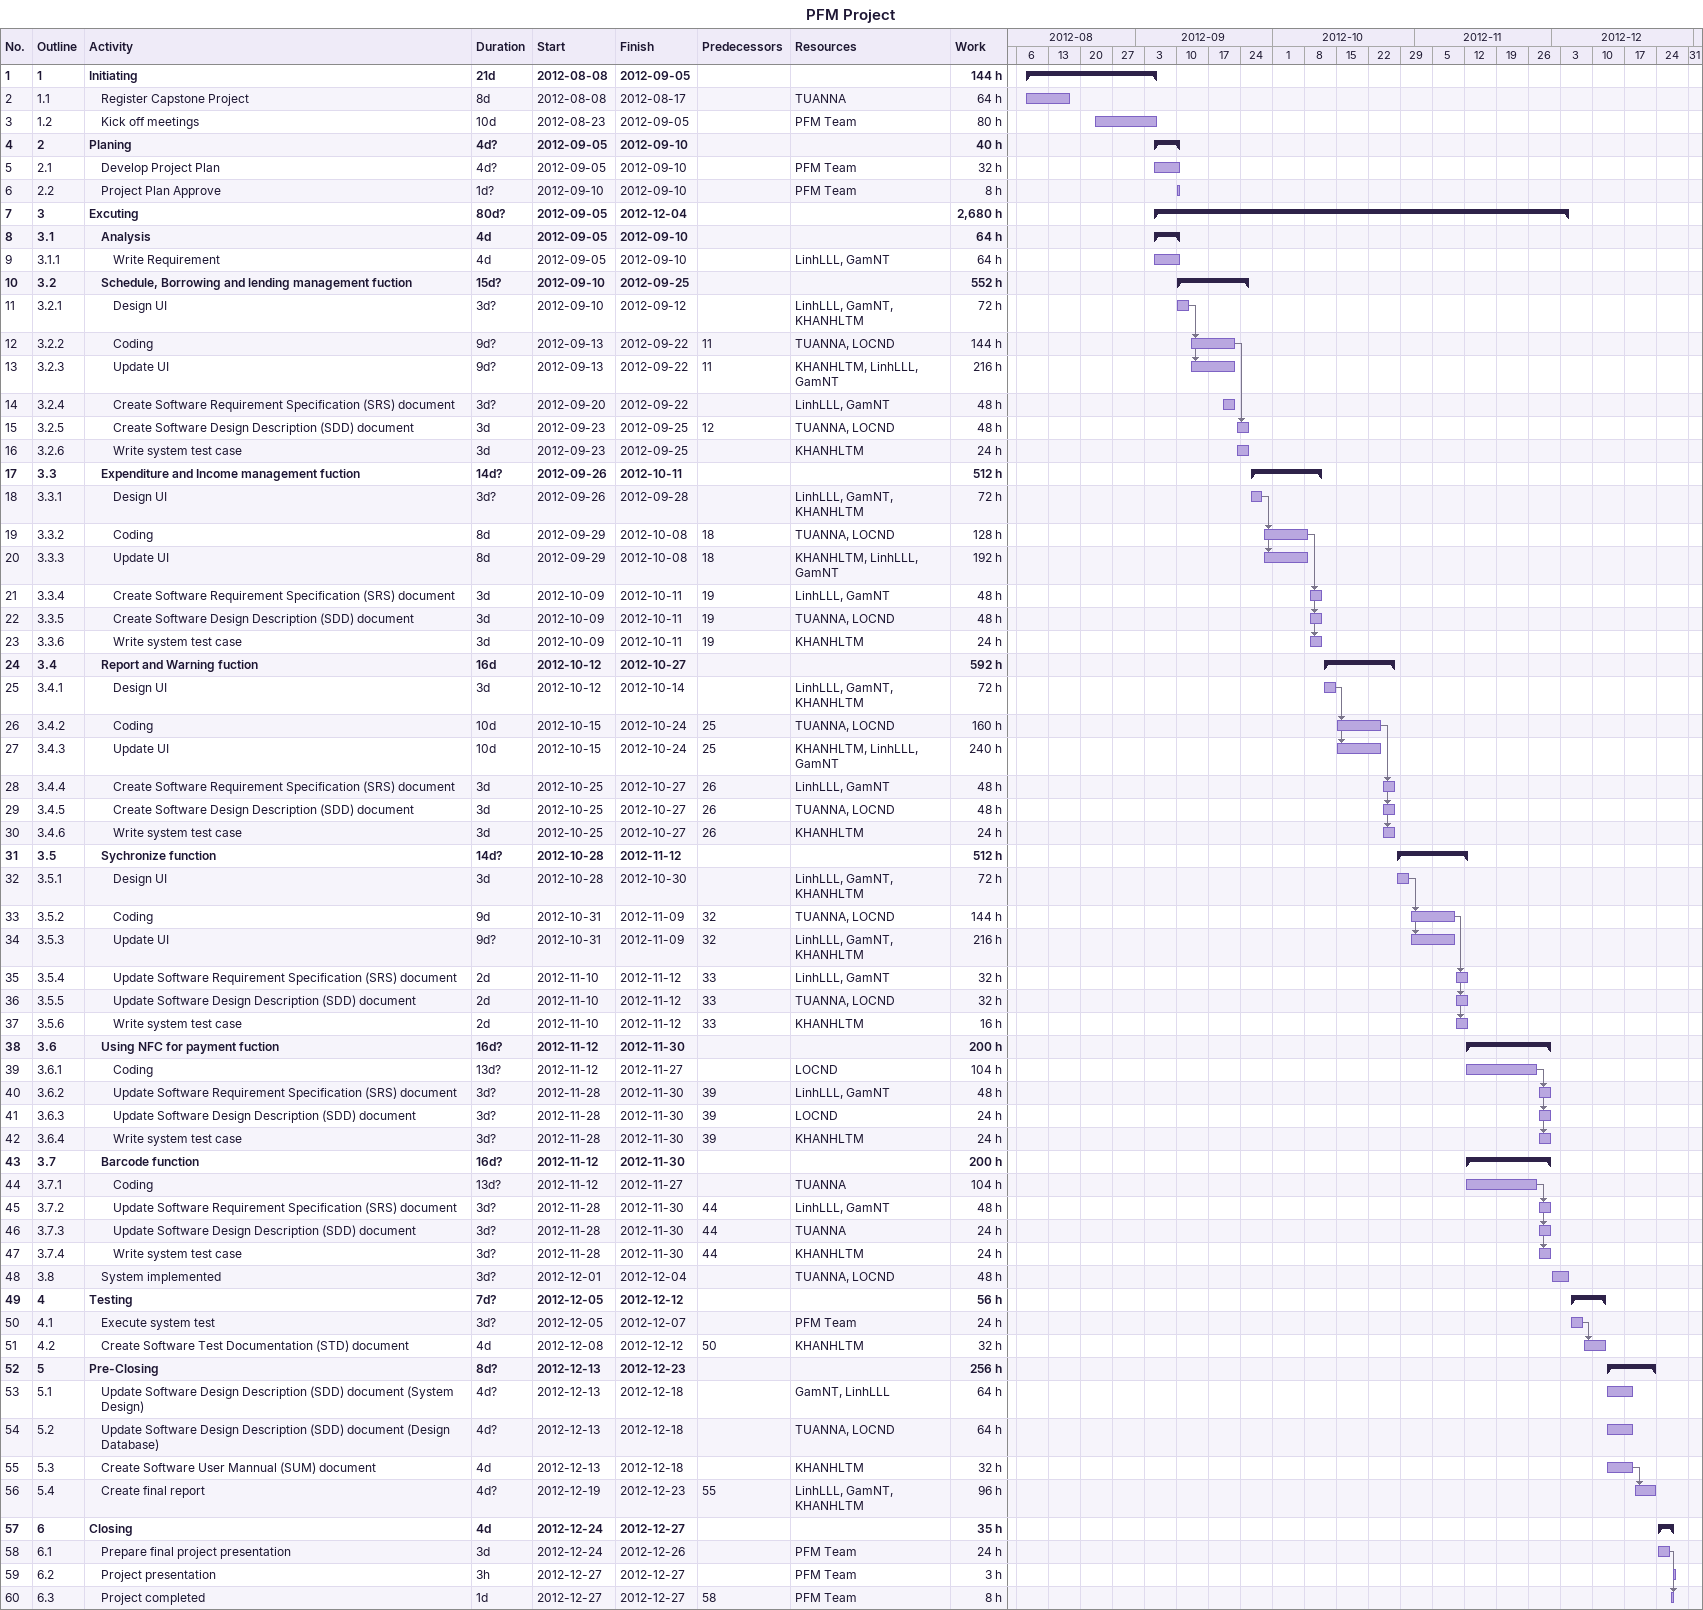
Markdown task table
PFM Project

| ID | WBS | Task | Duration | Start | Finish | Predecessors | Resources | Work (h) |
|---|---|---|---|---|---|---|---|---|
| 1 | 1 | **Initiating** | 21d | 2012-08-08 | 2012-09-05 |  |  | 144 |
| 2 | 1.1 | Register Capstone Project | 8d | 2012-08-08 | 2012-08-17 |  | TUANNA | 64 |
| 3 | 1.2 | Kick off meetings | 10d | 2012-08-23 | 2012-09-05 |  | PFM Team | 80 |
| 4 | 2 | **Planing** | 4d? | 2012-09-05 | 2012-09-10 |  |  | 40 |
| 5 | 2.1 | Develop Project Plan | 4d? | 2012-09-05 | 2012-09-10 |  | PFM Team | 32 |
| 6 | 2.2 | Project Plan Approve | 1d? | 2012-09-10 | 2012-09-10 |  | PFM Team | 8 |
| 7 | 3 | **Excuting** | 80d? | 2012-09-05 | 2012-12-04 |  |  | 2680 |
| 8 | 3.1 | **Analysis** | 4d | 2012-09-05 | 2012-09-10 |  |  | 64 |
| 9 | 3.1.1 | Write Requirement | 4d | 2012-09-05 | 2012-09-10 |  | LinhLLL, GamNT | 64 |
| 10 | 3.2 | **Schedule, Borrowing and lending management fuction** | 15d? | 2012-09-10 | 2012-09-25 |  |  | 552 |
| 11 | 3.2.1 | Design UI | 3d? | 2012-09-10 | 2012-09-12 |  | LinhLLL, GamNT, KHANHLTM | 72 |
| 12 | 3.2.2 | Coding | 9d? | 2012-09-13 | 2012-09-22 | 11 | TUANNA, LOCND | 144 |
| 13 | 3.2.3 | Update UI | 9d? | 2012-09-13 | 2012-09-22 | 11 | KHANHLTM, LinhLLL, GamNT | 216 |
| 14 | 3.2.4 | Create Software Requirement Specification (SRS) document | 3d? | 2012-09-20 | 2012-09-22 |  | LinhLLL, GamNT | 48 |
| 15 | 3.2.5 | Create Software Design Description (SDD) document | 3d | 2012-09-23 | 2012-09-25 | 12 | TUANNA, LOCND | 48 |
| 16 | 3.2.6 | Write system test case | 3d | 2012-09-23 | 2012-09-25 |  | KHANHLTM | 24 |
| 17 | 3.3 | **Expenditure and Income management fuction** | 14d? | 2012-09-26 | 2012-10-11 |  |  | 512 |
| 18 | 3.3.1 | Design UI | 3d? | 2012-09-26 | 2012-09-28 |  | LinhLLL, GamNT, KHANHLTM | 72 |
| 19 | 3.3.2 | Coding | 8d | 2012-09-29 | 2012-10-08 | 18 | TUANNA, LOCND | 128 |
| 20 | 3.3.3 | Update UI | 8d | 2012-09-29 | 2012-10-08 | 18 | KHANHLTM, LinhLLL, GamNT | 192 |
| 21 | 3.3.4 | Create Software Requirement Specification (SRS) document | 3d | 2012-10-09 | 2012-10-11 | 19 | LinhLLL, GamNT | 48 |
| 22 | 3.3.5 | Create Software Design Description (SDD) document | 3d | 2012-10-09 | 2012-10-11 | 19 | TUANNA, LOCND | 48 |
| 23 | 3.3.6 | Write system test case | 3d | 2012-10-09 | 2012-10-11 | 19 | KHANHLTM | 24 |
| 24 | 3.4 | **Report and Warning fuction** | 16d | 2012-10-12 | 2012-10-27 |  |  | 592 |
| 25 | 3.4.1 | Design UI | 3d | 2012-10-12 | 2012-10-14 |  | LinhLLL, GamNT, KHANHLTM | 72 |
| 26 | 3.4.2 | Coding | 10d | 2012-10-15 | 2012-10-24 | 25 | TUANNA, LOCND | 160 |
| 27 | 3.4.3 | Update UI | 10d | 2012-10-15 | 2012-10-24 | 25 | KHANHLTM, LinhLLL, GamNT | 240 |
| 28 | 3.4.4 | Create Software Requirement Specification (SRS) document | 3d | 2012-10-25 | 2012-10-27 | 26 | LinhLLL, GamNT | 48 |
| 29 | 3.4.5 | Create Software Design Description (SDD) document | 3d | 2012-10-25 | 2012-10-27 | 26 | TUANNA, LOCND | 48 |
| 30 | 3.4.6 | Write system test case | 3d | 2012-10-25 | 2012-10-27 | 26 | KHANHLTM | 24 |
| 31 | 3.5 | **Sychronize function** | 14d? | 2012-10-28 | 2012-11-12 |  |  | 512 |
| 32 | 3.5.1 | Design UI | 3d | 2012-10-28 | 2012-10-30 |  | LinhLLL, GamNT, KHANHLTM | 72 |
| 33 | 3.5.2 | Coding | 9d | 2012-10-31 | 2012-11-09 | 32 | TUANNA, LOCND | 144 |
| 34 | 3.5.3 | Update UI | 9d? | 2012-10-31 | 2012-11-09 | 32 | LinhLLL, GamNT, KHANHLTM | 216 |
| 35 | 3.5.4 | Update Software Requirement Specification (SRS) document | 2d | 2012-11-10 | 2012-11-12 | 33 | LinhLLL, GamNT | 32 |
| 36 | 3.5.5 | Update Software Design Description (SDD) document | 2d | 2012-11-10 | 2012-11-12 | 33 | TUANNA, LOCND | 32 |
| 37 | 3.5.6 | Write system test case | 2d | 2012-11-10 | 2012-11-12 | 33 | KHANHLTM | 16 |
| 38 | 3.6 | **Using NFC for payment fuction** | 16d? | 2012-11-12 | 2012-11-30 |  |  | 200 |
| 39 | 3.6.1 | Coding | 13d? | 2012-11-12 | 2012-11-27 |  | LOCND | 104 |
| 40 | 3.6.2 | Update Software Requirement Specification (SRS) document | 3d? | 2012-11-28 | 2012-11-30 | 39 | LinhLLL, GamNT | 48 |
| 41 | 3.6.3 | Update Software Design Description (SDD) document | 3d? | 2012-11-28 | 2012-11-30 | 39 | LOCND | 24 |
| 42 | 3.6.4 | Write system test case | 3d? | 2012-11-28 | 2012-11-30 | 39 | KHANHLTM | 24 |
| 43 | 3.7 | **Barcode function** | 16d? | 2012-11-12 | 2012-11-30 |  |  | 200 |
| 44 | 3.7.1 | Coding | 13d? | 2012-11-12 | 2012-11-27 |  | TUANNA | 104 |
| 45 | 3.7.2 | Update Software Requirement Specification (SRS) document | 3d? | 2012-11-28 | 2012-11-30 | 44 | LinhLLL, GamNT | 48 |
| 46 | 3.7.3 | Update Software Design Description (SDD) document | 3d? | 2012-11-28 | 2012-11-30 | 44 | TUANNA | 24 |
| 47 | 3.7.4 | Write system test case | 3d? | 2012-11-28 | 2012-11-30 | 44 | KHANHLTM | 24 |
| 48 | 3.8 | System implemented | 3d? | 2012-12-01 | 2012-12-04 |  | TUANNA, LOCND | 48 |
| 49 | 4 | **Testing** | 7d? | 2012-12-05 | 2012-12-12 |  |  | 56 |
| 50 | 4.1 | Execute system test | 3d? | 2012-12-05 | 2012-12-07 |  | PFM Team | 24 |
| 51 | 4.2 | Create Software Test Documentation (STD) document | 4d | 2012-12-08 | 2012-12-12 | 50 | KHANHLTM | 32 |
| 52 | 5 | **Pre-Closing** | 8d? | 2012-12-13 | 2012-12-23 |  |  | 256 |
| 53 | 5.1 | Update Software Design Description (SDD) document (System Design) | 4d? | 2012-12-13 | 2012-12-18 |  | GamNT, LinhLLL | 64 |
| 54 | 5.2 | Update Software Design Description (SDD) document (Design Database) | 4d? | 2012-12-13 | 2012-12-18 |  | TUANNA, LOCND | 64 |
| 55 | 5.3 | Create Software User Mannual (SUM) document | 4d | 2012-12-13 | 2012-12-18 |  | KHANHLTM | 32 |
| 56 | 5.4 | Create final report | 4d? | 2012-12-19 | 2012-12-23 | 55 | LinhLLL, GamNT, KHANHLTM | 96 |
| 57 | 6 | **Closing** | 4d | 2012-12-24 | 2012-12-27 |  |  | 35 |
| 58 | 6.1 | Prepare final project presentation | 3d | 2012-12-24 | 2012-12-26 |  | PFM Team | 24 |
| 59 | 6.2 | Project presentation | 3h | 2012-12-27 | 2012-12-27 |  | PFM Team | 3 |
| 60 | 6.3 | Project completed | 1d | 2012-12-27 | 2012-12-27 | 58 | PFM Team | 8 |
